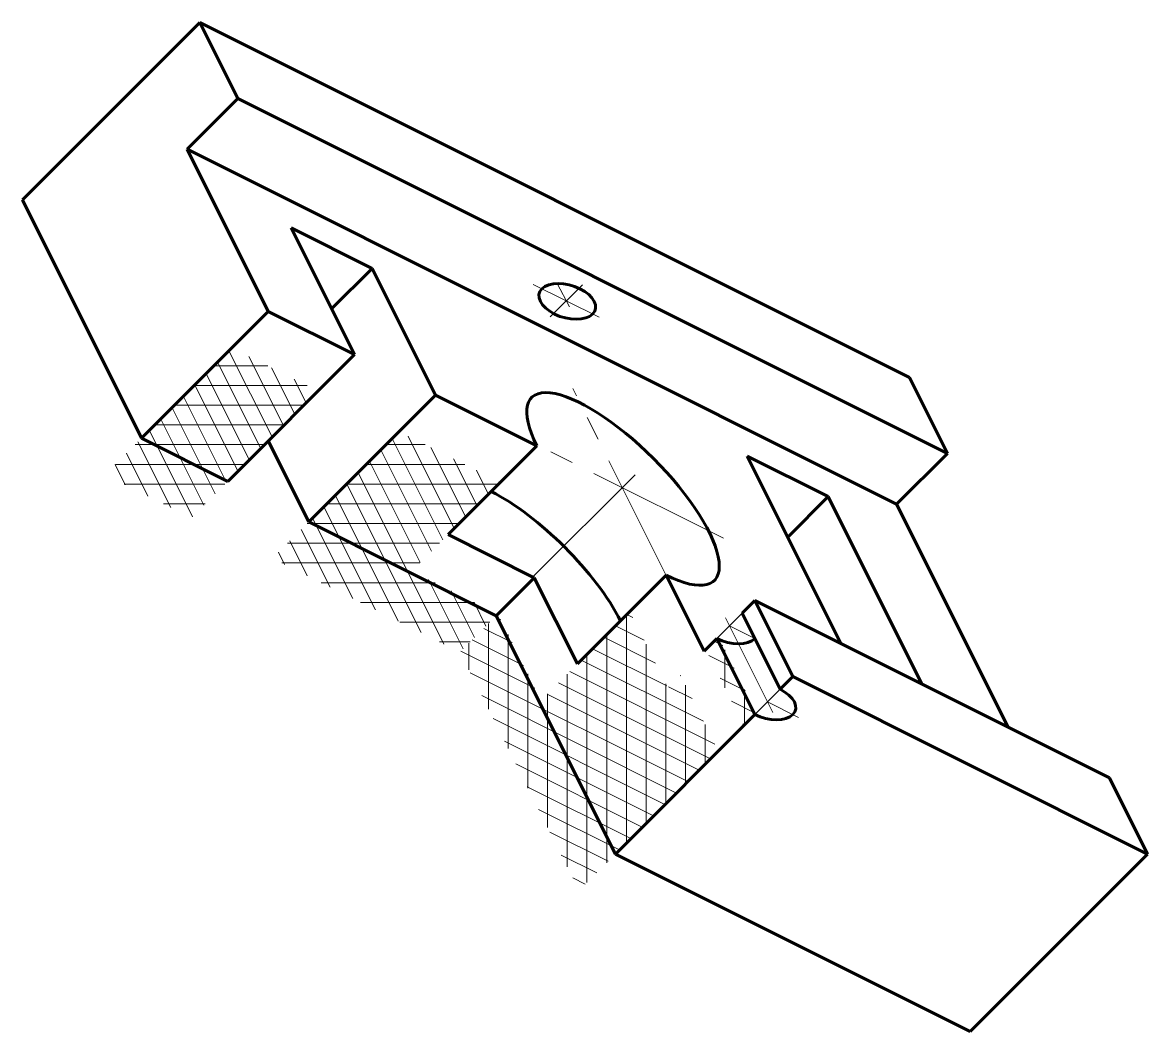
# Model space of a CAD drawing. Header units: millimetres. Extents: x 45 to 193, y -90 to 43.
import ezdxf

# ---------------------------------------------------------------- set-up
doc = ezdxf.new("R2010")
doc.units = ezdxf.units.MM
doc.linetypes.add('CENTER2', pattern=[28.575, 19.05, -3.175, 3.175, -3.175])
for name, color, linetype, lineweight in [('PV-21B', 7, 'Continuous', 60), ('ОСИ', 1, 'CENTER2', 20), ('ШТРИХОВКА', 7, 'Continuous', 20)]:
    doc.layers.add(name, color=color, linetype=linetype, lineweight=lineweight)

msp = doc.modelspace()

# ---------------------------------------------------------------- hatches: boundary and pattern name
at = {"layer": 'ШТРИХОВКА', "extrusion": (-0.57735, -0.57735, 0.57735)}
h = msp.add_hatch(dxfattribs=at)
h.set_pattern_fill('ANSI37', color=256, angle=15)
h.paths.add_polyline_path([(63.48, 95.49), (51.46, 88.55), (51.46, 47.72), (63.48, 54.66)])
h.paths.add_polyline_path([(100.96, 76.3), (100.96, 88.55), (88.94, 81.61), (88.94, 110.19), (74.8, 102.02), (74.8, 61.2)])
h = msp.add_hatch(dxfattribs=at)
h.set_pattern_fill('ANSI37', color=256, angle=75)
h.paths.add_polyline_path([(134.19, 102.02), (123.59, 108.15), (123.59, 104.06), (112.98, 110.19), (112.98, 81.61), (100.96, 88.55), (100.96, 76.3), (134.19, 57.11)])
h.paths.add_polyline_path([(123.59, 120.39), (123.59, 116.31), (134.19, 110.19), (134.19, 114.27)])

# ---------------------------------------------------------------- linework, layer by layer
at = {"layer": 'PV-21B'}
for p, q in [((68.32, 42.54, 96.52), (44.99, 19.21, 49.85)), ((68.32, 42.54, 96.52), (161.66, -4.12, 143.18)), ((73.32, 32.54, 91.52), (68.32, 42.54, 96.52)), ((73.32, 32.54, 91.52), (66.66, 25.88, 78.18)), ((166.66, -14.12, 138.18), (73.32, 32.54, 91.52)), ((66.66, 25.88, 78.18), (159.99, -20.79, 124.85)), ((77.32, 4.54, 67.52), (66.66, 25.88, 78.18)), ((44.99, 19.21, 49.85), (60.66, -12.12, 34.18)), ((88.66, -1.12, 73.18), (80.32, 15.54, 81.52)), ((80.32, 15.54, 81.52), (90.99, 10.21, 86.85)), ((90.99, 10.21, 86.85), (85.66, 4.88, 76.18)), ((90.99, 10.21, 86.85), (99.32, -6.46, 78.52)), ((60.66, -12.12, 34.18), (77.32, 4.54, 67.52)), ((77.32, 4.54, 67.52), (88.66, -1.12, 73.18)), ((88.66, -1.12, 73.18), (71.99, -17.79, 39.85)), ((161.66, -4.12, 143.18), (166.66, -14.12, 138.18)), ((82.66, -23.12, 45.18), (99.32, -6.46, 78.52)), ((99.32, -6.46, 78.52), (112.66, -13.12, 85.18)), ((71.99, -17.79, 39.85), (60.66, -12.12, 34.18)), ((82.66, -23.12, 45.18), (77.32, -12.46, 50.52)), ((112.66, -13.12, 85.18), (100.99, -24.79, 61.85)), ((140.32, -14.46, 111.52), (150.99, -19.79, 116.85)), ((152.66, -39.12, 99.18), (140.32, -14.46, 111.52)), ((166.66, -14.12, 138.18), (159.99, -20.79, 124.85)), ((150.99, -19.79, 116.85), (145.66, -25.12, 106.18)), ((150.99, -19.79, 116.85), (163.32, -44.46, 104.52)), ((159.99, -20.79, 124.85), (174.66, -50.12, 110.18)), ((107.32, -35.46, 57.52), (82.66, -23.12, 45.18)), ((100.99, -24.79, 61.85), (112.32, -30.46, 67.52)), ((112.32, -30.46, 67.52), (107.32, -35.46, 57.52)), ((112.32, -30.46, 67.52), (117.99, -41.79, 61.85)), ((117.99, -41.79, 61.85), (129.66, -30.12, 85.18)), ((129.66, -30.12, 85.18), (134.66, -40.12, 80.18)), ((139.66, -35.12, 90.18), (141.32, -33.46, 93.52)), ((141.32, -33.46, 93.52), (146.32, -43.46, 88.52)), ((141.32, -33.46, 93.52), (187.99, -56.79, 116.85)), ((122.99, -66.79, 41.85), (107.32, -35.46, 57.52)), ((144.66, -45.12, 85.18), (139.66, -35.12, 90.18)), ((134.66, -40.12, 80.18), (136.32, -38.46, 83.52)), ((136.32, -38.46, 83.52), (141.32, -48.46, 78.52)), ((146.32, -43.46, 88.52), (144.66, -45.12, 85.18)), ((192.99, -66.79, 111.85), (146.32, -43.46, 88.52)), ((141.32, -48.46, 78.52), (122.99, -66.79, 41.85)), ((187.99, -56.79, 116.85), (192.99, -66.79, 111.85)), ((122.99, -66.79, 41.85), (169.66, -90.12, 65.18)), ((192.99, -66.79, 111.85), (169.66, -90.12, 65.18))]:
    msp.add_line(p, q, dxfattribs=at)
at = {"layer": 'PV-21B', "extrusion": (0.57735, 0.57735, -0.57735)}
for centre, major_axis, start_param, end_param in [((116.66, 5.88, 108.18), (-3.54, 0, -3.54), -5.497787, 0.785398), ((123.99, -18.79, 90.85), (-12.02, 12.02), -0.785398, 3.926991), ((112.32, -30.46, 67.52), (12.02, -12.02), -2.356194, -0.785398), ((142.99, -46.79, 81.85), (3.54, 0, 3.54), -0.785398, 2.356194)]:
    msp.add_ellipse(centre, major_axis=major_axis, ratio=0.57735, start_param=start_param, end_param=end_param, dxfattribs=at)
at = {"layer": 'PV-21B', "extrusion": (-0.57735, -0.57735, 0.57735)}
msp.add_ellipse((137.99, -36.79, 86.85), major_axis=(3.54, 0, 3.54), ratio=0.57735, start_param=-2.356194, end_param=-0.785398, dxfattribs=at)
at = {"layer": 'ОСИ', "extrusion": (-0.57735, -0.57735, 0.57735)}
for p, q in [((112.19, 8.11, 105.95), (120.86, 3.78, 110.28)), ((118.64, 8.05, 112.34), (114.42, 3.84, 103.91)), ((116.93, 5.17, 107.75), (115.34, 8.23, 109.22)), ((130.65, -32.11, 84.19), (117.39, -5.59, 97.45)), ((137.2, -25.25, 97.6), (112.56, -12.94, 85.28)), ((125.58, -16.92, 94.31), (112.14, -30.36, 67.42)), ((139.66, -35.12, 90.18), (136.32, -38.46, 83.52)), ((137.46, -35.72, 87.38), (143.69, -48.18, 81.15)), ((137.99, -36.79, 86.85), (141.32, -38.46, 88.52)), ((144.66, -45.12, 85.18), (141.32, -48.46, 78.52)), ((142.99, -46.79, 81.85), (147.09, -48.84, 83.9))]:
    msp.add_line(p, q, dxfattribs=at)

doc.saveas('drawing.dxf')
